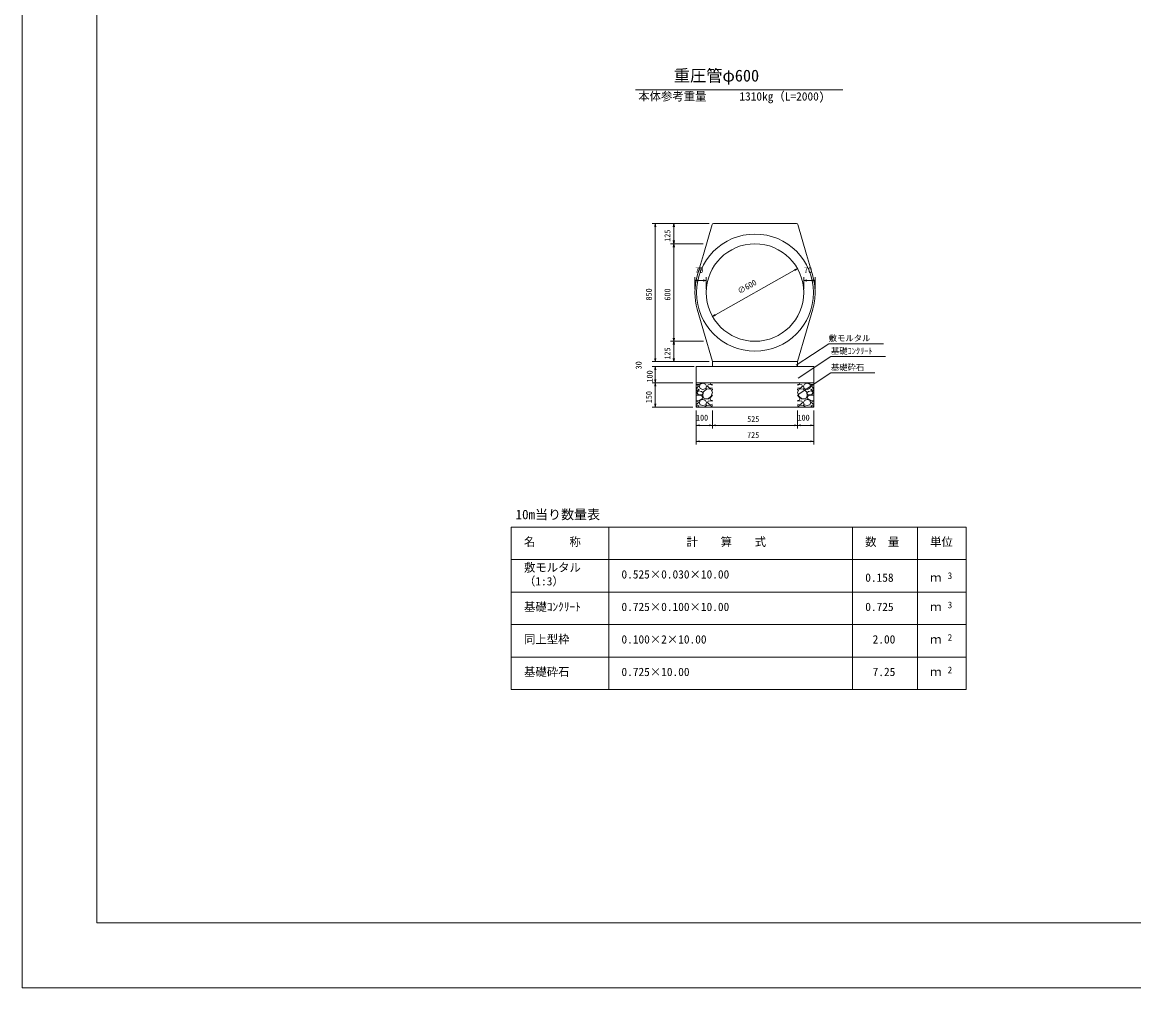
# Model space of a CAD drawing. Units: millimetres, scale not verified. Extents: x 0 to 84100, y 0 to 59400.
# Drawn here: x 0 to 34209, y 0 to 29700 of the extents above; entities that cross this region are included whole.
import ezdxf
from ezdxf.enums import TextEntityAlignment as Align

# ---------------------------------------------------------------- set-up
doc = ezdxf.new("R2010")
doc.units = ezdxf.units.MM
doc.header["$LTSCALE"] = 100
for name, color, linetype, lineweight in [('D-MTR-FRAM（材料表図枠）', 2, 'Continuous', 18), ('D-STR-DIM（寸法）', 7, 'Continuous', 18), ('D-STR-HTXT（旗揚げ）', 7, 'Continuous', 18), ('D-STR-STRn（構造物）', 7, 'Continuous', 18), ('D-STR（構造物外形線）', 1, 'Continuous', 18), ('D-TTL(外枠）', 2, 'Continuous', 18), ('DEFPOINTS_2', 8, 'Continuous', 18)]:
    doc.layers.add(name, color=color, linetype=linetype, lineweight=lineweight)
for name, color, linetype in [('D-MTR-TXT(文字列）', 7, 'Continuous'), ('D-MTR（材料表タイトル）', 7, 'Continuous'), ('D-STR-TXT（文字）', 7, 'Continuous'), ('D-TTL-TXT（文字）', 7, 'Continuous')]:
    doc.layers.add(name, color=color, linetype=linetype)
doc.styles.add('ＭＳ ゴシック', font='')
doc.styles.get('ＭＳ ゴシック').set_extended_font_data('MS Gothic')

msp = doc.modelspace()

# ---------------------------------------------------------------- linework, layer by layer
at = {"layer": 'D-MTR-FRAM（材料表図枠）'}
for p, q in [((15050, 14171.2), (29050, 14171.2)), ((15050, 9171.2), (15050, 14171.2)), ((18050, 9171.2), (18050, 14171.2)), ((25550, 9171.2), (25550, 14171.2)), ((27550, 10971.2), (27550, 14171.2)), ((27550, 9171.2), (27550, 14171.2)), ((29050, 9171.2), (29050, 14171.2)), ((15050, 13171.2), (29050, 13171.2)), ((15050, 12171.2), (29050, 12171.2)), ((15050, 11171.2), (29050, 11171.2)), ((15050, 10171.2), (29050, 10171.2)), ((15050, 9171.2), (29050, 9171.2))]:
    msp.add_line(p, q, dxfattribs=at)
at = {"layer": 'D-STR-DIM（寸法）'}
for p, q in [((21139.3, 23509.8), (19382.1, 23509.8)), ((19465.5, 23409.8), (19482.1, 23509.8)), ((19482.1, 23509.8), (19498.8, 23409.8)), ((19482.1, 23509.8), (19482.1, 23409.8)), ((19482.1, 19359.8), (19482.1, 23409.8)), ((21139.3, 23509.8), (19952.6, 23509.8)), ((20036, 23409.8), (20052.6, 23509.8)), ((20052.6, 23509.8), (20069.3, 23409.8)), ((20052.6, 23509.8), (20052.6, 23409.8)), ((20052.6, 22984.8), (20052.6, 23409.8)), ((20052.6, 22884.8), (20036, 22984.8)), ((20069.3, 22984.8), (20052.6, 22884.8)), ((20052.6, 22884.8), (20052.6, 22984.8)), ((20946.8, 22884.8), (19952.6, 22884.8)), ((20959.1, 22884.8), (19952.6, 22884.8)), ((20036, 22784.8), (20052.6, 22884.8)), ((20052.6, 22884.8), (20069.3, 22784.8)), ((20052.6, 22884.8), (20052.6, 22784.8)), ((20052.6, 19984.8), (20052.6, 22784.8)), ((23770.6, 22073.7), (21333.1, 20695.8)), ((23762.4, 22088.2), (23857.7, 22122.9)), ((23857.7, 22122.9), (23770.6, 22073.7)), ((23857.7, 22122.9), (23778.8, 22059.2)), ((20701.8, 21484.8), (20701.8, 21856.8)), ((20701.8, 21756.8), (20801.8, 21773.5)), ((20801.8, 21740.1), (20701.8, 21756.8)), ((20701.8, 21756.8), (20801.8, 21756.8)), ((20801.8, 21756.8), (20951.8, 21756.8)), ((20951.8, 21773.5), (21051.8, 21756.8)), ((21051.8, 21756.8), (20951.8, 21740.1)), ((21051.8, 21756.8), (20951.8, 21756.8)), ((21051.8, 21484.8), (21051.8, 21856.8)), ((24051.8, 21484.8), (24051.8, 21856.8)), ((24051.8, 21756.8), (24151.8, 21773.5)), ((24151.8, 21740.1), (24051.8, 21756.8)), ((24051.8, 21756.8), (24151.8, 21756.8)), ((24301.8, 21756.8), (24151.8, 21756.8)), ((24301.8, 21773.5), (24401.8, 21756.8)), ((24401.8, 21756.8), (24301.8, 21740.1)), ((24401.8, 21756.8), (24301.8, 21756.8)), ((24401.8, 21484.8), (24401.8, 21856.8)), ((21246, 20646.6), (21324.9, 20710.4)), ((21246, 20646.6), (21333.1, 20695.8)), ((21341.3, 20681.3), (21246, 20646.6)), ((20965.2, 19884.8), (19952.6, 19884.8)), ((20959.1, 19884.8), (19952.6, 19884.8)), ((20052.6, 19884.8), (20036, 19984.8)), ((20036, 19784.8), (20052.6, 19884.8)), ((20069.3, 19984.8), (20052.6, 19884.8)), ((20052.6, 19884.8), (20052.6, 19984.8)), ((20052.6, 19884.8), (20069.3, 19784.8)), ((20052.6, 19884.8), (20052.6, 19784.8)), ((20052.6, 19359.8), (20052.6, 19784.8)), ((21139.3, 19259.8), (19382.1, 19259.8)), ((21139.3, 19259.8), (19382.1, 19259.8)), ((19482.1, 19259.8), (19465.5, 19359.8)), ((19482.1, 19259.8), (19465.5, 19359.8)), ((19482.1, 19359.8), (19482.1, 19459.8)), ((19498.8, 19359.8), (19482.1, 19259.8)), ((19482.1, 19259.8), (19482.1, 19359.8)), ((19498.8, 19359.8), (19482.1, 19259.8)), ((19482.1, 19259.8), (19482.1, 19359.8)), ((21139.3, 19259.8), (19952.6, 19259.8)), ((20052.6, 19259.8), (20036, 19359.8)), ((20069.3, 19359.8), (20052.6, 19259.8)), ((20052.6, 19259.8), (20052.6, 19359.8)), ((20639.3, 19109.8), (19382.1, 19109.8)), ((20684.3, 19109.8), (19382.1, 19109.8)), ((19465.5, 19009.8), (19482.1, 19109.8)), ((19465.5, 19009.8), (19482.1, 19109.8)), ((19482.1, 19109.8), (19498.8, 19009.8)), ((19482.1, 19109.8), (19482.1, 19009.8)), ((19482.1, 19109.8), (19498.8, 19009.8)), ((19482.1, 19109.8), (19482.1, 19009.8)), ((19482.1, 19009.8), (19482.1, 18909.8)), ((19482.1, 19009.8), (19482.1, 18709.8)), ((20639.3, 18609.8), (19382.1, 18609.8)), ((20639.3, 18609.8), (19382.1, 18609.8)), ((19482.1, 18609.8), (19465.5, 18709.8)), ((19465.5, 18509.8), (19482.1, 18609.8)), ((19498.8, 18709.8), (19482.1, 18609.8)), ((19482.1, 18609.8), (19482.1, 18709.8)), ((19482.1, 18609.8), (19498.8, 18509.8)), ((19482.1, 18609.8), (19482.1, 18509.8)), ((19482.1, 18509.8), (19482.1, 17959.8)), ((20639.3, 17859.8), (19382.1, 17859.8)), ((19482.1, 17859.8), (19465.5, 17959.8)), ((19498.8, 17959.8), (19482.1, 17859.8)), ((19482.1, 17859.8), (19482.1, 17959.8)), ((20739.3, 17759.8), (20739.3, 16706.3)), ((20739.3, 17759.8), (20739.3, 17198.7)), ((21239.3, 17759.8), (21239.3, 17198.7)), ((21239.3, 17759.8), (21239.3, 17198.7)), ((23864.3, 17759.8), (23864.3, 17198.7)), ((23864.3, 17759.8), (23864.3, 17198.7)), ((24364.3, 17759.8), (24364.3, 17198.7)), ((24364.3, 17759.8), (24364.3, 16706.3)), ((20739.3, 17298.7), (20839.3, 17315.3)), ((20839.3, 17282), (20739.3, 17298.7)), ((20739.3, 17298.7), (20839.3, 17298.7)), ((21139.3, 17298.7), (20839.3, 17298.7)), ((21139.3, 17315.3), (21239.3, 17298.7)), ((21239.3, 17298.7), (21139.3, 17282)), ((21239.3, 17298.7), (21139.3, 17298.7)), ((21239.3, 17298.7), (21339.3, 17315.3)), ((21339.3, 17282), (21239.3, 17298.7)), ((21239.3, 17298.7), (21339.3, 17298.7)), ((23764.3, 17298.7), (21339.3, 17298.7)), ((23764.3, 17315.3), (23864.3, 17298.7)), ((23864.3, 17298.7), (23764.3, 17282)), ((23864.3, 17298.7), (23764.3, 17298.7)), ((23864.3, 17298.7), (23964.3, 17315.3)), ((23964.3, 17282), (23864.3, 17298.7)), ((23864.3, 17298.7), (23964.3, 17298.7)), ((23964.3, 17298.7), (24264.3, 17298.7)), ((24264.3, 17315.3), (24364.3, 17298.7)), ((24364.3, 17298.7), (24264.3, 17282)), ((24364.3, 17298.7), (24264.3, 17298.7)), ((20739.3, 16806.3), (20839.3, 16822.9)), ((20839.3, 16789.6), (20739.3, 16806.3)), ((20739.3, 16806.3), (20839.3, 16806.3)), ((24264.3, 16806.3), (20839.3, 16806.3)), ((24264.3, 16822.9), (24364.3, 16806.3)), ((24364.3, 16806.3), (24264.3, 16789.6)), ((24364.3, 16806.3), (24264.3, 16806.3))]:
    msp.add_line(p, q, dxfattribs=at)
at = {"layer": 'D-STR-HTXT（旗揚げ）'}
for p, q in [((18876.2, 27620.5), (25254.6, 27620.5)), ((23818.3, 19146.7), (24820.9, 19808.2)), ((26506.5, 19808.2), (24820.9, 19808.2)), ((23885.4, 18752.9), (24888, 19414.4)), ((26566.6, 19414.4), (24888, 19414.4)), ((23885.4, 18249.7), (24888, 18911.2)), ((26235.4, 18911.2), (24888, 18911.2))]:
    msp.add_line(p, q, dxfattribs=at)
at = {"layer": 'D-STR-STRn（構造物）'}
for p, q in [((21239.3, 19259.8), (21239.3, 19109.8)), ((23864.3, 19259.8), (23864.3, 19109.8)), ((21239.3, 19109.8), (20739.3, 19109.8)), ((20739.3, 19109.8), (20739.3, 17859.8)), ((23864.3, 19109.8), (21239.3, 19109.8)), ((23864.3, 19109.8), (24364.3, 19109.8)), ((24364.3, 19109.8), (24364.3, 17859.8)), ((20739.3, 18609.8), (24364.3, 18609.8)), ((20820.4, 18555), (20739.3, 18561.5)), ((20805.1, 18526.1), (20739.3, 18542.5)), ((20809.4, 18502.2), (20764.4, 18452.2)), ((20809.9, 18500.7), (20804.9, 18525.7)), ((20918, 18609.8), (20818.9, 18557.9)), ((20834.6, 18501.3), (20864.6, 18431.3)), ((20839.2, 18500.9), (20869.2, 18570.9)), ((20869.9, 18571.1), (20949.9, 18596.1)), ((20950.1, 18596.3), (21030.1, 18566.3)), ((21029.9, 18566), (21059.9, 18501)), ((21034.5, 18431.9), (21059.5, 18501.9)), ((21149.8, 18441.3), (21094.8, 18501.3)), ((21094.9, 18501.4), (21109.9, 18541.4)), ((21095.2, 18608), (21097.6, 18609.8)), ((21204.2, 18552.1), (21109.2, 18542.1)), ((21195.4, 18565.9), (21169.8, 18609.8)), ((21247.5, 18560.9), (21195.4, 18565)), ((21247.5, 18540.5), (21205.1, 18551.1)), ((23856.2, 18560.9), (23908.3, 18565)), ((23856.2, 18540.5), (23898.6, 18551.1)), ((23899.5, 18552.1), (23994.5, 18542.1)), ((23908.3, 18565.9), (23933.9, 18609.8)), ((23953.9, 18441.3), (24008.9, 18501.3)), ((24008.8, 18501.4), (23993.8, 18541.4)), ((24008.4, 18608), (24006.1, 18609.8)), ((24073.8, 18566), (24043.8, 18501)), ((24069.2, 18431.9), (24044.2, 18501.9)), ((24153.6, 18596.3), (24073.6, 18566.3)), ((24233.8, 18571.1), (24153.8, 18596.1)), ((24185.6, 18609.8), (24284.8, 18557.9)), ((24264.5, 18500.9), (24234.5, 18570.9)), ((24269.1, 18501.3), (24239.1, 18431.3)), ((24283.3, 18555), (24364.3, 18561.5)), ((24293.8, 18500.7), (24298.8, 18525.7)), ((24294.3, 18502.2), (24339.3, 18452.2)), ((24298.6, 18526.1), (24364.3, 18542.5)), ((20765.6, 18450.5), (20739.3, 18448.2)), ((20745.6, 18321.4), (20739.3, 18331.6)), ((20739.3, 18303.2), (20744.9, 18320.5)), ((20739.3, 18216), (20749.4, 18227.2)), ((20739.8, 18406.1), (20759.8, 18356.1)), ((20775.1, 18421.9), (20740.1, 18406.9)), ((20750, 18226.1), (20880, 18226.1)), ((20809.9, 18361), (20759.9, 18311)), ((20760, 18311.3), (20800, 18251.3)), ((20760.6, 18356.1), (20835.6, 18401.1)), ((20834.9, 18401.3), (20774.9, 18421.3)), ((20799.8, 18251.3), (20924.8, 18236.3)), ((20909.3, 18345.7), (20809.3, 18360.7)), ((20865.3, 18431.6), (20950.3, 18406.6)), ((20879.9, 18225.8), (20944.9, 18180.8)), ((20950, 18311.2), (20910, 18346.2)), ((20945.5, 18181), (20925.5, 18111)), ((20926.1, 18236.5), (20951.1, 18281.5)), ((20949.4, 18406.7), (21034.4, 18431.7)), ((20954.5, 18316.6), (20949.5, 18211.6)), ((20949.5, 18212.1), (20989.5, 18117.1)), ((20950, 18281.1), (20950, 18311.1)), ((21069.3, 18421.1), (20954.3, 18316.1)), ((21189.8, 18412), (21069.8, 18422)), ((21095.2, 18107.9), (21205.2, 18192.9)), ((21247.5, 18448.9), (21150.6, 18440.5)), ((21159.4, 18127.2), (21247.5, 18225)), ((21245.6, 18321.4), (21190.6, 18411.4)), ((21204.9, 18195.5), (21244.9, 18320.5)), ((21239.8, 18406.1), (21247.5, 18386.8)), ((21247.5, 18410), (21240.1, 18406.9)), ((23856.2, 18448.9), (23953.1, 18440.5)), ((23856.2, 18410), (23863.5, 18406.9)), ((23863.9, 18406.1), (23856.2, 18386.8)), ((23944.3, 18127.2), (23856.2, 18225)), ((23858.1, 18321.4), (23913.1, 18411.4)), ((23898.8, 18195.5), (23858.8, 18320.5)), ((24008.4, 18107.9), (23898.4, 18192.9)), ((23913.9, 18412), (24033.9, 18422)), ((24034.4, 18421.1), (24149.4, 18316.1)), ((24154.3, 18406.7), (24069.3, 18431.7)), ((24154.2, 18212.1), (24114.2, 18117.1)), ((24149.2, 18316.6), (24154.2, 18211.6)), ((24177.6, 18236.5), (24152.6, 18281.5)), ((24238.4, 18431.6), (24153.4, 18406.6)), ((24153.7, 18311.2), (24193.7, 18346.2)), ((24153.7, 18281.1), (24153.7, 18311.1)), ((24158.2, 18181), (24178.2, 18111)), ((24223.8, 18225.8), (24158.8, 18180.8)), ((24303.9, 18251.3), (24178.9, 18236.3)), ((24194.4, 18345.7), (24294.4, 18360.7)), ((24353.7, 18226.1), (24223.7, 18226.1)), ((24343.1, 18356.1), (24268.1, 18401.1)), ((24268.8, 18401.3), (24328.8, 18421.3)), ((24293.8, 18361), (24343.8, 18311)), ((24343.7, 18311.3), (24303.7, 18251.3)), ((24328.5, 18421.9), (24363.5, 18406.9)), ((24338.1, 18450.5), (24364.3, 18448.2)), ((24363.9, 18406.1), (24343.9, 18356.1)), ((24364.3, 18216), (24354.3, 18227.2)), ((24358.1, 18321.4), (24364.3, 18331.6)), ((24364.3, 18303.2), (24358.8, 18320.5)), ((20820.4, 18055), (20739.3, 18061.5)), ((20805.1, 18026.1), (20739.3, 18042.5)), ((20765.6, 17950.5), (20739.3, 17948.2)), ((20739.3, 17859.8), (24364.3, 17859.8)), ((20739.8, 17906.1), (20758.3, 17859.8)), ((20775.2, 17921.9), (20740.2, 17906.9)), ((20809.4, 18002.2), (20764.4, 17952.2)), ((20766.8, 17859.8), (20835.6, 17901.1)), ((20834.9, 17901.3), (20774.9, 17921.3)), ((20809.9, 18000.7), (20804.9, 18025.7)), ((20809.9, 17861), (20808.7, 17859.8)), ((20815.6, 17859.8), (20809.3, 17860.7)), ((20923.9, 18112.9), (20818.9, 18057.9)), ((20834.6, 18001.3), (20864.6, 17931.3)), ((20839.2, 18000.9), (20869.2, 18070.9)), ((20865.3, 17931.6), (20950.3, 17906.6)), ((20869.9, 18071.1), (20949.9, 18096.1)), ((20949.4, 17906.7), (21034.4, 17931.7)), ((20950.1, 18096.3), (21030.1, 18066.3)), ((20990.3, 18116.5), (21095.3, 18111.5)), ((21069.3, 17921.1), (21002.2, 17859.8)), ((21029.9, 18066), (21059.9, 18001)), ((21034.5, 17931.9), (21059.5, 18001.9)), ((21189.8, 17912), (21069.8, 17922)), ((21149.8, 17941.3), (21094.8, 18001.3)), ((21094.9, 18001.4), (21109.9, 18041.4)), ((21204.2, 18052.2), (21109.2, 18042.2)), ((21247.5, 17948.9), (21150.6, 17940.5)), ((21195.4, 18065.9), (21160.4, 18125.9)), ((21222.1, 17859.8), (21190.6, 17911.4)), ((21247.5, 18060.8), (21195.4, 18065)), ((21247.5, 18040.5), (21205.1, 18051.1)), ((21239.8, 17906.1), (21247.5, 17886.8)), ((21247.5, 17910), (21240.2, 17906.9)), ((23856.2, 18060.8), (23908.3, 18065)), ((23856.2, 18040.5), (23898.6, 18051.1)), ((23856.2, 17948.9), (23953.1, 17940.5)), ((23856.2, 17910), (23863.5, 17906.9)), ((23863.9, 17906.1), (23856.2, 17886.8)), ((23881.6, 17859.8), (23913.1, 17911.4)), ((23899.5, 18052.2), (23994.5, 18042.2)), ((23908.3, 18065.9), (23943.3, 18125.9)), ((23913.9, 17912), (24033.9, 17922)), ((23953.9, 17941.3), (24008.9, 18001.3)), ((24008.8, 18001.4), (23993.8, 18041.4)), ((24113.3, 18116.5), (24008.3, 18111.5)), ((24034.4, 17921.1), (24101.5, 17859.8)), ((24073.8, 18066), (24043.8, 18001)), ((24069.2, 17931.9), (24044.2, 18001.9)), ((24154.3, 17906.7), (24069.3, 17931.7)), ((24153.6, 18096.3), (24073.6, 18066.3)), ((24238.4, 17931.6), (24153.4, 17906.6)), ((24233.8, 18071.1), (24153.8, 18096.1)), ((24179.8, 18112.9), (24284.8, 18057.9)), ((24264.5, 18000.9), (24234.5, 18070.9)), ((24269.1, 18001.3), (24239.1, 17931.3)), ((24336.9, 17859.8), (24268.1, 17901.1)), ((24268.8, 17901.3), (24328.8, 17921.3)), ((24283.3, 18055), (24364.3, 18061.5)), ((24288.1, 17859.8), (24294.4, 17860.7)), ((24293.8, 18000.7), (24298.8, 18025.7)), ((24293.8, 17861), (24295, 17859.8)), ((24294.3, 18002.2), (24339.3, 17952.2)), ((24298.6, 18026.1), (24364.3, 18042.5)), ((24328.5, 17921.9), (24363.5, 17906.9)), ((24338.1, 17950.5), (24364.3, 17948.2)), ((24363.9, 17906.1), (24345.4, 17859.8))]:
    msp.add_line(p, q, dxfattribs=at)
at = {"layer": 'D-STR（構造物外形線）'}
for p, q in [((21228.9, 23473.7), (20964.7, 22557.7)), ((21277, 23509.8), (23826.7, 23509.8)), ((23874.8, 23473.7), (24139, 22557.7)), ((20874.7, 22245.4), (20774.3, 21897.5)), ((20964.7, 22557.7), (20874.7, 22245.4)), ((24139, 22557.7), (24229, 22245.4)), ((24229, 22245.4), (24329.4, 21897.5)), ((20874.7, 20524.2), (20774.3, 20872.1)), ((24229, 20524.2), (24329.4, 20872.1)), ((20964.7, 20211.9), (20874.7, 20524.2)), ((21239.3, 19259.8), (20964.7, 20211.9)), ((23864.3, 19259.8), (24139, 20211.9)), ((24139, 20211.9), (24229, 20524.2)), ((21239.3, 19259.8), (23864.3, 19259.8))]:
    msp.add_line(p, q, dxfattribs=at)
for radius in [1800, 1500]:
    msp.add_circle((22551.8, 21384.8), radius, dxfattribs=at)
for centre, radius, start, end in [((21277, 23459.8), 50, 90, 163.9108), ((23826.7, 23459.8), 50, 16.0892, 90), ((22551.8, 21384.8), 1850, 163.9108, 196.0892), ((22551.8, 21384.8), 1850, 0, 16.0892), ((22551.8, 21384.8), 1850, 343.9108, 0)]:
    msp.add_arc(centre, radius, start, end, dxfattribs=at)
at = {"layer": 'D-TTL(外枠）'}
for p, q in [((2300, 2000), (2300, 57400)), ((81800, 2000), (2300, 2000))]:
    msp.add_line(p, q, dxfattribs=at)
at = {"layer": 'DEFPOINTS_2'}
for q in [(0, 59400), (84100, 0)]:
    msp.add_line((0, 0), q, dxfattribs=at)

# ---------------------------------------------------------------- texts
at = {"layer": 'D-MTR-TXT(文字列）', "style": 'ＭＳ ゴシック'}
for s, height, p in [('本体参考重量', 256.6, (18959.3, 27213.8)), ('1310kg（L=2000)', 256.6, (22071.3, 27213.8)), ('名\u3000\u3000\u3000称', 256.6, (15442.3, 13511.5)), ('計\u3000\u3000算\u3000\u3000式', 256.6, (20443, 13511.5)), ('数\u3000量', 256.6, (25942.3, 13511.5)), ('単位', 256.6, (27942.3, 13511.5)), ('敷モルタル', 256.6, (15442.3, 12721.6)), ('（1:3）', 256.6, (15442.3, 12299.3)), ('0.525×0.030×10.00', 256.6, (18442.3, 12511.5)), ('0.158', 256.6, (25945, 12411.5)), ('ｍ', 256.6, (27942.3, 12411.5)), ('3', 205.3, (28482.5, 12512)), ('基礎ｺﾝｸﾘｰﾄ', 256.6, (15442.3, 11511.5)), ('0.725×0.100×10.00', 256.6, (18442.3, 11511.5)), ('0.725', 256.6, (25945, 11511.5)), ('ｍ', 256.6, (27942.3, 11511.5)), ('3', 205.3, (28482.5, 11612)), ('同上型枠', 256.6, (15442.3, 10511.5)), ('0.100×2×10.00', 256.6, (18442.3, 10511.5)), ('2.00', 256.6, (26172.4, 10511.5)), ('ｍ', 256.6, (27942.3, 10511.5)), ('2', 205.3, (28482.5, 10612)), ('基礎砕石', 256.6, (15442.3, 9511.5)), ('0.725×10.00', 256.6, (18442.3, 9511.5)), ('7.25', 256.6, (26172.4, 9511.5)), ('ｍ', 256.6, (27942.3, 9511.5)), ('2', 205.3, (28482.5, 9612))]:
    msp.add_text(s, height=height, dxfattribs=at).set_placement(p, align=Align.BOTTOM_LEFT)
at = {"layer": 'D-MTR（材料表タイトル）', "style": 'ＭＳ ゴシック'}
msp.add_text('10m当り数量表', height=293.3, dxfattribs=at).set_placement((15184.2, 14323.7), align=Align.BOTTOM_LEFT)
at = {"layer": 'D-STR-DIM（寸法）', "style": 'ＭＳ ゴシック'}
for s, rotation, p in [('125', 90, (20002.6, 22947.3)), ('∅600', 29.479, (22107.1, 21287)), ('850', 90, (19432.1, 21140.5)), ('600', 90, (20002.6, 21138.6)), ('125', 90, (20002.6, 19322.3)), ('30', 90, (19115.5, 19021.7)), ('100', 90, (19457.3, 18618.9)), ('150', 90, (19432.1, 17981.6))]:
    msp.add_text(s, height=183.3, rotation=rotation, dxfattribs=at).set_placement(p, align=Align.BOTTOM_LEFT)
for s, p in [('70', (20710.6, 21931.8)), ('70', (24060.6, 21931.8)), ('100', (20736.2, 17390.1)), ('525', (22310.7, 17348.7)), ('100', (23861.2, 17390.1)), ('725', (22307.6, 16856.3))]:
    msp.add_text(s, height=183.3, dxfattribs=at).set_placement(p, align=Align.BOTTOM_LEFT)
at = {"layer": 'D-STR-TXT（文字）', "style": 'ＭＳ ゴシック'}
for s, p in [('敷モルタル', (24820.9, 19833.5)), ('基礎ｺﾝｸﾘｰﾄ', (24888, 19439.7)), ('基礎砕石', (24888, 18936.5))]:
    msp.add_text(s, height=183.3, dxfattribs=at).set_placement(p, align=Align.BOTTOM_LEFT)
at = {"layer": 'D-TTL-TXT（文字）', "style": 'ＭＳ ゴシック'}
msp.add_text('重圧管φ600', height=366.6, dxfattribs=at).set_placement((20051.5, 27765.4), align=Align.BOTTOM_LEFT)

doc.saveas('drawing.dxf')
